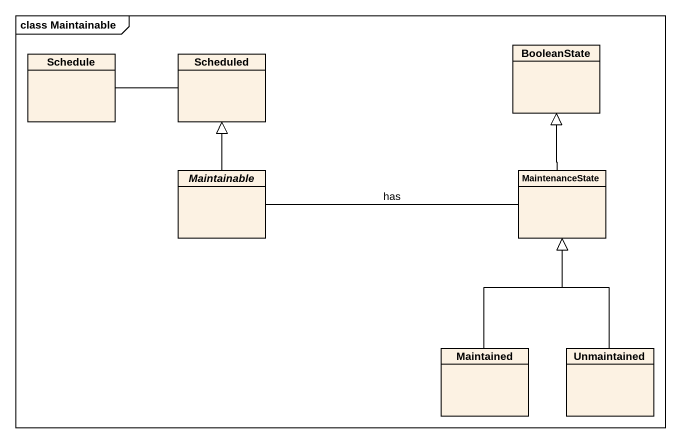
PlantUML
@startuml
mainframe class Maintainable
hide circle
hide empty members
class Schedule
class Scheduled
class BooleanState
abstract class Maintainable
class MaintenanceState
class Maintained
class Unmaintained
Scheduled -left- Schedule
Maintainable -up-|> Scheduled
Maintainable -right- MaintenanceState : has
MaintenanceState -up-|> BooleanState
Maintained -up-|> MaintenanceState
Unmaintained -up-|> MaintenanceState
@enduml
